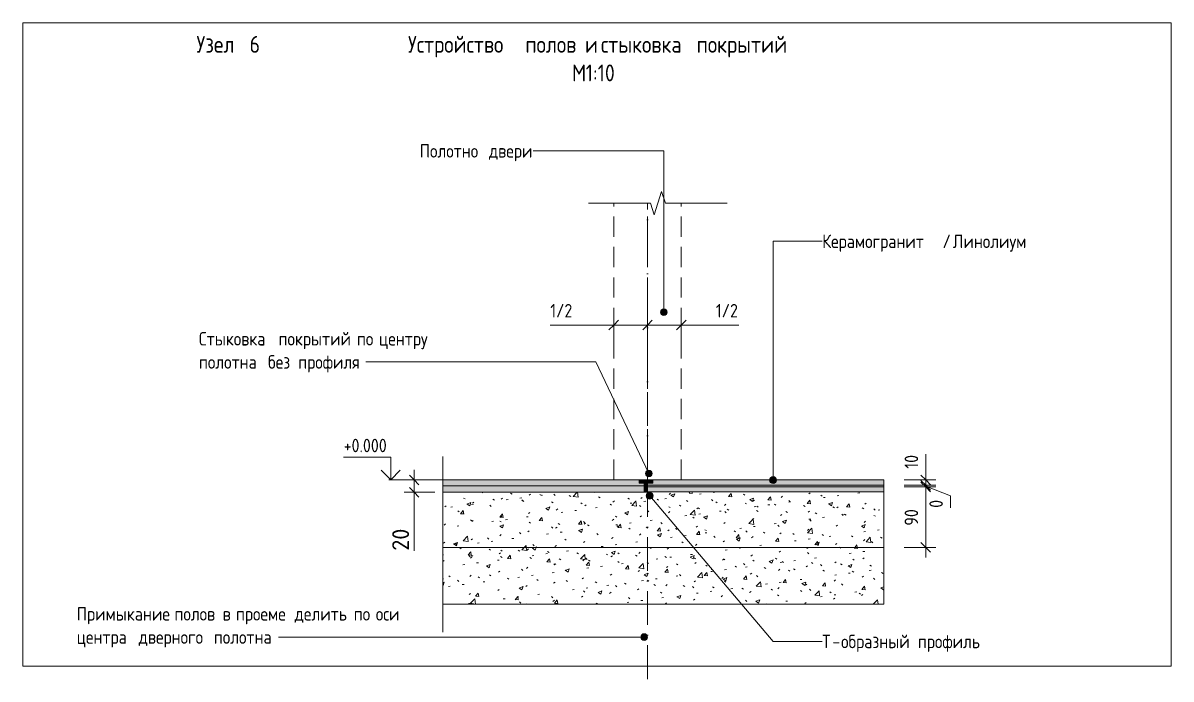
# Model space of a CAD drawing. Header units: millimetres. Extents: x 2518 to 53621, y 2061 to 18648.
# Drawn here: x 2518 to 4218, y 4050 to 5022 of the extents above; entities that cross this region are included whole.
import ezdxf

# ---------------------------------------------------------------- set-up
doc = ezdxf.new("R2010")
doc.units = ezdxf.units.MM
doc.linetypes.add('ADSK_Штрих_ш3 п1_5', pattern=[45, 30, -15])
doc.linetypes.add('Штрихпунктир 5 х 1_5 мм', pattern=[80, 50, -15, 0, -15])
for name, color, linetype, lineweight in [('A-ANNO-DIMS', 7, 'Continuous', 9), ('A-ANNO-DIMS-10', 7, 'Continuous', 9), ('A-ANNO-NOTE', 7, 'Continuous', 9), ('A-DETL', 7, 'Continuous', 9), ('A-DETL-1', 7, 'ADSK_Штрих_ш3 п1_5', 9), ('A-DETL-2', 7, 'Штрихпунктир 5 х 1_5 мм', 9), ('A-DETL-GENF', 7, 'Continuous', 9), ('G-ANNO-TEXT', 7, 'Continuous', 9)]:
    doc.layers.add(name, color=color, linetype=linetype, lineweight=lineweight)
for name, color, linetype, lineweight, true_color in [('A-DETL-GENF-1', 7, 'Continuous', 9, 0xd2d2d2), ('A-DETL-GENF-2', 9, 'Continuous', 9, 0x808080), ('A-DETL-GENF-3', 7, 'Continuous', 9, 0xb0b0b0), ('A-DETL-GENF-4', 7, 'Continuous', 9, 0xeeebe6), ('A-DETL-GENF-5', 1, 'Continuous', 9, 0xff0000), ('A-DETL-GENF-6', 7, 'Continuous', 9, 0x3c3c3c)]:
    doc.layers.add(name, color=color, linetype=linetype, lineweight=lineweight, true_color=true_color)
doc.styles.add('GOST Common', font='GOST_Common.ttf', dxfattribs={"width": 0.9, "height": 20})
doc.styles.add('GOST Common_1', font='GOST_Common.ttf', dxfattribs={"height": 25})
doc.styles.add('GOST Common_2', font='GOST_Common.ttf', dxfattribs={"width": 0.9, "height": 25})
doc.dimstyles.new('ADSK_Основной_2_0_равный', dxfattribs={"dimscale": 304.8, "dimtxt": 20.1143, "dimasz": 0.046391, "dimexe": 0.049213, "dimexo": 0.098425, "dimgap": 0.016404, "dimtad": 1, "dimdec": 0, "dimrnd": 10, "dimdsep": 46, "dimtxsty": 'GOST Common', "dimblk1": 'OBLIQUE', "dimblk2": 'OBLIQUE', "dimsah": 1, "dimcen": 0.09, "dimdle": 0.049213, "dimazin": 0, "dimtfac": 1, "dimtdec": 4, "dimtix": 1, "dimtmove": 1, "dimatfit": 3, "dimfxl": 1, "dimtvp": 1, "dimtolj": 1, "dimtzin": 0, "dimlwd": 9, "dimlwe": 9, "dimarcsym": 2})
doc.dimstyles.new('ADSK_Основной_2_0_равный_1', dxfattribs={"dimscale": 304.8, "dimtxt": 20.1143, "dimasz": 0.046391, "dimexe": 0.049213, "dimexo": 0.098425, "dimgap": 0.016404, "dimtad": 1, "dimdec": 0, "dimrnd": 10, "dimdsep": 46, "dimtxsty": 'GOST Common', "dimblk1": 'OBLIQUE', "dimblk2": 'OBLIQUE', "dimsah": 1, "dimcen": 0.09, "dimdle": 0.049213, "dimazin": 0, "dimtfac": 1, "dimtdec": 4, "dimtix": 1, "dimtmove": 0, "dimatfit": 3, "dimfxl": 1, "dimtvp": 1, "dimtolj": 1, "dimtzin": 0, "dimlwd": 9, "dimlwe": 9, "dimarcsym": 2})
doc.dimstyles.new('KDS_2_5', dxfattribs={"dimscale": 304.8, "dimtxt": 25.142875, "dimasz": 0.046391, "dimexe": 0.049213, "dimexo": 0.098425, "dimgap": 3.28084e-06, "dimtad": 1, "dimdec": 0, "dimrnd": 10, "dimdsep": 46, "dimtxsty": 'GOST Common_1', "dimblk1": 'OBLIQUE', "dimblk2": 'OBLIQUE', "dimsah": 1, "dimcen": 0.09, "dimdle": 0.049213, "dimazin": 0, "dimtfac": 1, "dimtdec": 4, "dimtix": 1, "dimtmove": 1, "dimatfit": 3, "dimfxl": 1, "dimtvp": 1, "dimtolj": 1, "dimtzin": 0, "dimarcsym": 2})
pattern_1 = [(50, (0, 0), (58.2991, -5.10014), [6.096, -67.056]), (355, (0, 0), (-11.27734, 61.13854), [4.877, -53.645]), (100.451, (4.86, -0.425), (47.02125, 56.03703), [5.181, -56.989]), (46.184, (0, 16.256), (86.7453, -13.4535), [9.144, -100.584]), (96.636, (7.23, 15.135), (75.9692, 79.1766), [7.771, -85.483]), (351.184, (0, 16.26), (75.9692, 79.1762), [7.315, -80.467]), (21, (8.13, 12.19), (48.51694, -32.72464), [6.096, -67.056]), (326, (8.13, 12.19), (19.77717, 58.9403), [4.877, -53.645]), (71.451, (12.17, 9.465), (68.293, 26.21474), [5.181, -56.989]), (37.5, (0, 0), (0.9883, 27.058105), [2.682, -50.312, 2.682, -51.775, -53.848]), (37.5, (0, 0), (0.9883, 27.058105), [-107.452, 2.682, -51.166]), (7.5, (0, 0), (21.38249, 32.05824), [2.682, -28.367, 2.682, -49.093, -20.523]), (7.5, (0, 0), (21.38249, 32.05824), [-82.824, 2.682, -17.841]), (327.5, (-18.125, 0), (43.38921, -1.83308), [2.682, -17.638, 2.682, -60.716, -84.125]), (327.5, (-18.125, 0), (43.38921, -1.83308), [-83.718, 2.682, -81.443]), (317.5, (-26.253, 0), (47.40152, 8.1367), [2.682, -23.734, 2.682, -39.421, -59.741]), (317.5, (-26.253, 0), (47.40152, 8.1367), [-68.519, 2.682, -57.059])]

# ---------------------------------------------------------------- blocks, each defined once
blk = doc.blocks.new('GD_Обрыв_Линия - По умолчанию-30360351-Узлы стыковки покрытий 1_20')
at = {"layer": 'A-DETL-GENF'}
for p, q in [((3385.3, 4754.4), (3446.8, 4754.4)), ((3469.1, 4754.4), (3530.3, 4754.4))]:
    blk.add_line(p, q, dxfattribs=at)
blk = doc.blocks.new('DIMBLOCK1-Узлы стыковки покрытий 1_20')
at = {"layer": 'A-ANNO-DIMS-10'}
for p, q in [((3298.6, 4574.1), (3337.7, 4574.1)), ((3337.7, 4574.1), (3417.6, 4574.1)), ((3377.6, 4574.1), (3442.6, 4574.1)), ((3392.6, 4554.1), (3392.6, 4589.1)), ((3392.6, 4574.1), (3392.6, 4554.1)), ((3442.6, 4554.1), (3442.6, 4589.1)), ((3442.6, 4574.1), (3442.6, 4554.1))]:
    blk.add_line(p, q, dxfattribs=at)
at = {"layer": 'A-ANNO-DIMS-10', "lineweight": 30}
for p, q in [((3392.6, 4574.1), (3385.5, 4567)), ((3392.6, 4574.1), (3399.6, 4581.2)), ((3442.6, 4574.1), (3435.5, 4567)), ((3442.6, 4574.1), (3449.6, 4581.2))]:
    blk.add_line(p, q, dxfattribs=at)
at = {"layer": 'A-ANNO-DIMS-10', "color": 0, "insert": (3298.6, 4605.3), "char_height": 20, "width": 40.91, "attachment_point": 1, "line_spacing_factor": 1.022761, "style": 'GOST Common'}
blk.add_mtext('1/2', dxfattribs=at)
blk = doc.blocks.new('_Oblique')
at = {"color": 0, "linetype": 'ByBlock', "lineweight": -2}
blk.add_line((-0.5, -0.5), (0.5, 0.5), dxfattribs=at)
blk = doc.blocks.new('DIMBLOCK2-Узлы стыковки покрытий 1_20')
at = {"layer": 'A-ANNO-DIMS-10', "lineweight": 30}
for p, q in [((3442.6, 4574.1), (3435.5, 4567)), ((3442.6, 4574.1), (3449.6, 4581.2)), ((3492.6, 4574.1), (3485.5, 4567)), ((3492.6, 4574.1), (3499.6, 4581.2))]:
    blk.add_line(p, q, dxfattribs=at)
at = {"layer": 'A-ANNO-DIMS-10'}
for p, q in [((3442.6, 4554.1), (3442.6, 4589.1)), ((3442.6, 4574.1), (3507.6, 4574.1)), ((3442.6, 4574.1), (3442.6, 4554.1)), ((3538.8, 4574.1), (3467.6, 4574.1)), ((3492.6, 4554.1), (3492.6, 4589.1)), ((3492.6, 4574.1), (3492.6, 4554.1)), ((3577.9, 4574.1), (3538.8, 4574.1))]:
    blk.add_line(p, q, dxfattribs=at)
at = {"layer": 'A-ANNO-DIMS-10', "color": 0, "insert": (3543.8, 4605.3), "char_height": 20, "width": 40.91, "attachment_point": 1, "line_spacing_factor": 1.022761, "style": 'GOST Common'}
blk.add_mtext('1/2', dxfattribs=at)
blk = doc.blocks.new('DIMBLOCK3-Узлы стыковки покрытий 1_20')
at = {"layer": 'A-ANNO-DIMS-10'}
for p, q in [((3097.2, 4359.7), (3097.2, 4311.3)), ((3123.4, 4344.7), (3082.2, 4344.7)), ((3097.2, 4344.7), (3090.1, 4351.8)), ((3097.2, 4344.7), (3104.2, 4337.6)), ((3097.2, 4344.7), (3123.4, 4344.7)), ((3097.2, 4279.8), (3097.2, 4335.5)), ((3127.6, 4326.3), (3082.2, 4326.3)), ((3097.2, 4326.3), (3090.1, 4333.3)), ((3097.2, 4326.3), (3104.2, 4319.2)), ((3097.2, 4326.3), (3127.6, 4326.3)), ((3097.2, 4239.8), (3097.2, 4279.8))]:
    blk.add_line(p, q, dxfattribs=at)
at = {"layer": 'A-ANNO-DIMS-10', "color": 0, "insert": (3064.5, 4239.8), "char_height": 25, "width": 41.933, "attachment_point": 1, "rotation": 90, "line_spacing_factor": 1.022761, "style": 'GOST Common_1'}
blk.add_mtext('20', dxfattribs=at)
blk = doc.blocks.new('DIMBLOCK4-Узлы стыковки покрытий 1_20')
at = {"layer": 'A-ANNO-DIMS-10'}
for p, q in [((3854.5, 4382.8), (3854.5, 4356.3)), ((3854.5, 4359.7), (3854.5, 4336.7)), ((3854.5, 4356.3), (3854.5, 4340.7)), ((3822.6, 4344.7), (3869.5, 4344.7)), ((3854.5, 4344.7), (3822.6, 4344.7)), ((3822.6, 4336.7), (3869.5, 4336.7)), ((3854.5, 4336.7), (3822.6, 4336.7))]:
    blk.add_line(p, q, dxfattribs=at)
at = {"layer": 'A-ANNO-DIMS-10', "lineweight": 30}
for p, q in [((3854.5, 4344.7), (3847.4, 4351.8)), ((3854.5, 4336.7), (3847.4, 4343.8)), ((3854.5, 4344.7), (3861.5, 4337.6)), ((3854.5, 4336.7), (3861.5, 4329.6))]:
    blk.add_line(p, q, dxfattribs=at)
at = {"layer": 'A-ANNO-DIMS-10', "color": 0, "insert": (3823.3, 4361.3), "char_height": 20, "width": 25.774, "attachment_point": 1, "rotation": 90, "line_spacing_factor": 1.022761, "style": 'GOST Common'}
blk.add_mtext('10', dxfattribs=at)
blk = doc.blocks.new('DIMBLOCK5-Узлы стыковки покрытий 1_20')
at = {"layer": 'A-ANNO-DIMS-10'}
for p, q in [((3822.6, 4336.7), (3869.5, 4336.7)), ((3854.5, 4336.7), (3822.6, 4336.7)), ((3854.5, 4336.7), (3854.5, 4334.3)), ((3891, 4321), (3854.5, 4335.5)), ((3822.6, 4334.3), (3869.5, 4334.3)), ((3854.5, 4334.3), (3822.6, 4334.3)), ((3891, 4303.3), (3891, 4321))]:
    blk.add_line(p, q, dxfattribs=at)
at = {"layer": 'A-ANNO-DIMS-10', "lineweight": 30}
for p, q in [((3854.5, 4336.7), (3847.4, 4343.8)), ((3854.5, 4334.3), (3847.4, 4341.4)), ((3854.5, 4336.7), (3861.5, 4329.6)), ((3854.5, 4334.3), (3861.5, 4327.2))]:
    blk.add_line(p, q, dxfattribs=at)
at = {"layer": 'A-ANNO-DIMS-10', "color": 0, "insert": (3859.9, 4303.3), "char_height": 20, "width": 15.137, "attachment_point": 1, "rotation": 90, "line_spacing_factor": 1.022761, "style": 'GOST Common'}
blk.add_mtext('\\fGOST Common|b0|i0|c204|p34|;\\W.9;0', dxfattribs=at)
blk = doc.blocks.new('DIMBLOCK6-Узлы стыковки покрытий 1_20')
at = {"layer": 'A-ANNO-DIMS-10', "lineweight": 30}
for p, q in [((3854.5, 4334.3), (3847.4, 4341.4)), ((3854.5, 4334.3), (3861.5, 4327.2)), ((3854.5, 4244.7), (3847.4, 4251.8)), ((3854.5, 4244.7), (3861.5, 4237.6))]:
    blk.add_line(p, q, dxfattribs=at)
at = {"layer": 'A-ANNO-DIMS-10'}
for p, q in [((3822.6, 4334.3), (3869.5, 4334.3)), ((3854.5, 4334.3), (3822.6, 4334.3)), ((3854.5, 4334.3), (3854.5, 4229.7)), ((3822.6, 4244.7), (3869.5, 4244.7)), ((3854.5, 4244.7), (3822.6, 4244.7))]:
    blk.add_line(p, q, dxfattribs=at)
at = {"layer": 'A-ANNO-DIMS-10', "color": 0, "insert": (3823.3, 4276.9), "char_height": 20, "width": 30.274, "attachment_point": 1, "rotation": 90, "line_spacing_factor": 1.022761, "style": 'GOST Common'}
blk.add_mtext('90', dxfattribs=at)

msp = doc.modelspace()

# ---------------------------------------------------------------- hatches: boundary and pattern name
at = {"layer": 'A-DETL-GENF-1'}
h = msp.add_hatch(color=256, dxfattribs=at)
h.paths.add_polyline_path([(3139.5445, 4335.7092), (3437.4398, 4335.7092), (3437.4398, 4339.7092), (3430.4398, 4339.7092), (3430.4398, 4344.7092), (3139.5445, 4344.7092), (3139.5445, 4336.7092)])
h.paths.add_polyline_path([(3442.5737, 4335.7092), (3442.5737, 4339.7092), (3442.4398, 4339.7092), (3442.4398, 4335.7092)])
msp.add_hatch(color=256, dxfattribs=at).paths.add_polyline_path([(3450.4398, 4336.7092), (3792.5795, 4336.7092), (3792.5795, 4344.7092), (3450.4398, 4344.7092), (3450.4398, 4339.7092), (3442.5737, 4339.7092), (3442.5737, 4336.7092)])
at = {"layer": 'A-DETL-GENF-2'}
h = msp.add_hatch(color=256, dxfattribs=at)
h.paths.add_polyline_path([(3437.4398, 4326.2596), (3437.4398, 4335.7092), (3139.5445, 4335.7092), (3139.5445, 4326.2596)])
h.paths.add_polyline_path([(3442.5737, 4326.2596), (3442.5737, 4335.7092), (3442.4398, 4335.7092), (3442.4398, 4326.2596)])
at = {"layer": 'A-DETL-GENF-3'}
msp.add_hatch(color=256, dxfattribs=at).paths.add_polyline_path([(3442.5737, 4334.2814), (3792.5795, 4334.2814), (3792.5795, 4336.7092), (3442.5737, 4336.7092), (3442.5737, 4335.7092)])
at = {"layer": 'A-DETL-GENF-4'}
msp.add_hatch(color=256, dxfattribs=at).paths.add_polyline_path([(3792.5795, 4327.0562), (3792.5795, 4334.2814), (3442.5737, 4334.2814), (3442.5737, 4327.0562)])
at = {"layer": 'A-DETL-GENF-5'}
msp.add_hatch(color=256, dxfattribs=at).paths.add_polyline_path([(3442.4398, 4326.2596), (3442.4398, 4339.7092), (3450.4398, 4339.7092), (3450.4398, 4344.7092), (3430.4398, 4344.7092), (3430.4398, 4339.7092), (3437.4398, 4339.7092), (3437.4398, 4326.2596)])
at = {"layer": 'A-DETL-GENF-6'}
h = msp.add_hatch(dxfattribs=at)
h.set_pattern_fill('FP_1', color=256, style=0, pattern_type=2)
h.set_pattern_definition(pattern_1)
h.paths.add_polyline_path([(3442.4398, 4244.7092), (3792.5795, 4244.7092), (3792.5795, 4327.0562), (3442.5737, 4327.0562), (3442.5737, 4326.2596), (3139.5445, 4326.2596), (3139.5445, 4244.7092), (3437.4398, 4244.7092)])
h = msp.add_hatch(dxfattribs=at)
h.set_pattern_fill('FP_1', color=256, style=0, pattern_type=2)
h.set_pattern_definition(pattern_1)
h.paths.add_polyline_path([(3792.5795, 4160.3568), (3792.5795, 4244.7092), (3139.5445, 4244.7092), (3139.5445, 4160.3568)])
at = {"layer": 'G-ANNO-TEXT'}
h = msp.add_hatch(color=256, dxfattribs=at)
edge = h.paths.add_edge_path()
edge.add_arc((3466.74, 4593.1265), 5, 0, 360)
h = msp.add_hatch(color=256, dxfattribs=at)
edge = h.paths.add_edge_path()
edge.add_arc((3444.5366, 4354.0851), 5, 0, 360)
h = msp.add_hatch(color=256, dxfattribs=at)
edge = h.paths.add_edge_path()
edge.add_arc((3628.469, 4344.418), 5, 0, 360)
h = msp.add_hatch(color=256, dxfattribs=at)
edge = h.paths.add_edge_path()
edge.add_arc((3445.8076, 4321.2227), 5, 0, 360)
h = msp.add_hatch(color=256, dxfattribs=at)
edge = h.paths.add_edge_path()
edge.add_arc((3437.5977, 4111.8483), 5, 0, 360)

# ---------------------------------------------------------------- linework, layer by layer
at = {"layer": 'A-ANNO-NOTE'}
for p, q in [((3463.4344, 4771.7731), (3457.8035, 4754.4431)), ((3463.4344, 4771.7731), (3457.8035, 4754.4431)), ((3469.0653, 4754.4431), (3463.4344, 4771.7731)), ((3469.0653, 4754.4431), (3463.4344, 4771.7731)), ((3385.3035, 4754.4431), (3355.3035, 4754.4431)), ((3446.8035, 4754.4431), (3452.3035, 4737.1226)), ((3446.8035, 4754.4431), (3452.3035, 4737.1226)), ((3457.8035, 4754.4431), (3452.3035, 4737.1226)), ((3530.3035, 4754.4431), (3560.3035, 4754.4431))]:
    msp.add_line(p, q, dxfattribs=at)
at = {"layer": 'A-DETL'}
for p, q in [((2517.796, 5021.5385), (4217.796, 5021.5385)), ((2517.796, 4068.8372), (2517.796, 5021.5385)), ((4217.796, 5021.5385), (4217.796, 4068.8372)), ((2992.4106, 4378.1224), (3062.4106, 4378.1224)), ((3062.4106, 4378.1224), (3062.4106, 4344.7092)), ((3139.5445, 4379.1516), (3139.5445, 4335.7092)), ((3048.2685, 4358.8514), (3062.4106, 4344.7092)), ((3076.5527, 4358.8514), (3062.4106, 4344.7092)), ((3139.5445, 4344.7092), (3059.5445, 4344.7092)), ((3430.4398, 4344.7092), (3139.5445, 4344.7092)), ((3139.5445, 4344.7092), (3139.5445, 4335.7092)), ((3437.4398, 4335.7092), (3139.5445, 4335.7092)), ((3139.5445, 4335.7092), (3139.5445, 4326.2596)), ((3450.4398, 4344.7092), (3430.4398, 4344.7092)), ((3430.4398, 4344.7092), (3430.4398, 4339.7092)), ((3430.4398, 4339.7092), (3437.4398, 4339.7092)), ((3437.4398, 4339.7092), (3437.4398, 4326.2596)), ((3442.4398, 4326.2596), (3442.4398, 4339.7092)), ((3442.4398, 4339.7092), (3450.4398, 4339.7092)), ((3442.5737, 4335.7092), (3442.4398, 4335.7092)), ((3442.5737, 4336.7092), (3442.5737, 4339.7092)), ((3442.5737, 4339.7092), (3442.5737, 4336.7092)), ((3792.5795, 4336.7092), (3442.5737, 4336.7092)), ((3442.5737, 4336.7092), (3442.5737, 4334.2814)), ((3792.5795, 4344.7092), (3450.4398, 4344.7092)), ((3450.4398, 4339.7092), (3450.4398, 4344.7092)), ((3792.5795, 4336.7092), (3792.5795, 4344.7092)), ((3792.5795, 4334.2814), (3792.5795, 4336.7092)), ((3139.5445, 4326.2596), (3139.5445, 4244.7092)), ((3139.5445, 4326.2596), (3139.5445, 4119.1516)), ((3139.5445, 4326.2596), (3437.4398, 4326.2596)), ((3437.4398, 4326.2596), (3442.4398, 4326.2596)), ((3442.4398, 4326.2596), (3442.5737, 4326.2596)), ((3792.5795, 4334.2814), (3442.5737, 4334.2814)), ((3442.5737, 4334.2814), (3442.5737, 4327.0562)), ((3442.5737, 4326.2596), (3442.5737, 4327.0562)), ((3442.5737, 4327.0562), (3792.5795, 4327.0562)), ((3792.5795, 4327.0562), (3792.5795, 4334.2814)), ((3792.5795, 4244.7092), (3792.5795, 4327.0562)), ((3139.5445, 4244.7092), (3139.5445, 4160.3568)), ((3139.5445, 4244.7092), (3792.5795, 4244.7092)), ((3792.5795, 4160.3568), (3792.5795, 4244.7092)), ((3139.5445, 4160.3568), (3792.5795, 4160.3568)), ((4217.796, 4068.8372), (2517.796, 4068.8372))]:
    msp.add_line(p, q, dxfattribs=at)
at = {"layer": 'A-DETL-1'}
for p, q in [((3392.5737, 4344.7092), (3392.5737, 4754.4431)), ((3442.5737, 4344.7092), (3442.5737, 4754.4431)), ((3492.5737, 4344.7092), (3492.5737, 4754.4431))]:
    msp.add_line(p, q, dxfattribs=at)
at = {"layer": 'A-DETL-2'}
for p, q in [((3442.5737, 4344.7092), (3442.5737, 4754.4431)), ((3442.5737, 4049.6652), (3442.5737, 4339.7092))]:
    msp.add_line(p, q, dxfattribs=at)
at = {"layer": 'G-ANNO-TEXT'}
for p, q in [((3344.576, 4832.0562), (3273.2315, 4832.0562)), ((3466.74, 4832.0562), (3344.576, 4832.0562)), ((3466.74, 4593.1265), (3466.74, 4832.0562)), ((3628.469, 4698.0968), (3701.2448, 4698.0968)), ((3628.469, 4344.418), (3628.469, 4698.0968)), ((3156.5296, 4519.3296), (3025.3919, 4519.3296)), ((3366.2315, 4519.3296), (3156.5296, 4519.3296)), ((3444.5366, 4354.0851), (3366.2315, 4519.3296)), ((3445.8076, 4321.2227), (3628.469, 4105.3431)), ((3105.3533, 4111.8483), (2896.2564, 4111.8483)), ((3437.5977, 4111.8483), (3105.3533, 4111.8483)), ((3628.469, 4105.3431), (3701.2448, 4105.3431))]:
    msp.add_line(p, q, dxfattribs=at)
for centre in [(3466.74, 4593.1265), (3444.5366, 4354.0851), (3628.469, 4344.418), (3445.8076, 4321.2227), (3437.5977, 4111.8483)]:
    msp.add_circle(centre, 5, dxfattribs=at)

# ---------------------------------------------------------------- block references
at = {"layer": 'A-DETL-GENF'}
msp.add_blockref('GD_Обрыв_Линия - По умолчанию-30360351-Узлы стыковки покрытий 1_20', (0, 0), dxfattribs=at)

# ---------------------------------------------------------------- texts
at = {"layer": 'G-ANNO-TEXT', "attachment_point": 1}
for s, insert, char_height, width, style in [('Узел', (2774.7479, 5002.3519), 25, 78.645544, 'GOST Common_2'), (' 6                             ', (2839.637, 5002.3519), 25, 300.873319, 'GOST Common_2'), ('Устройство', (3087.8823, 5002.3519), 25, 201.303731, 'GOST Common_2'), ('\\fGOST Common|b0|i0|c204|p34|;\\W.9; ', (3253.9745, 5002.3519), 25, 9.379744, 'GOST Common_2'), ('\\fGOST Common|b0|i0|c204|p34|;\\W.9; ', (3342.0807, 5002.3519), 25, 9.379744, 'GOST Common_2'), ('\\fGOST Common|b0|i0|c204|p34|;\\W.9; ', (3365.8932, 5002.3519), 25, 9.379744, 'GOST Common_2'), ('\\fGOST Common|b0|i0|c204|p34|;\\W.9; ', (3507.5776, 5002.3519), 25, 9.379744, 'GOST Common_2'), ('покрытий', (3515.3167, 5002.3519), 25, 163.063238, 'GOST Common_2'), ('полов', (3261.7135, 5002.3519), 25, 97.405031, 'GOST Common_2'), ('\\fGOST Common|b0|i0|c204|p34|;\\W.9;и', (3349.8198, 5002.3519), 25, 19.481006, 'GOST Common_2'), ('стыковка', (3373.6323, 5002.3519), 25, 162.341719, 'GOST Common_2'), ('\\fGOST Common|b0|i0|c204|p34|;\\W.9;М', (3330.7698, 4960.0185), 25, 24.531637, 'GOST Common_2'), ('1:10', (3351.0104, 4960.0185), 25, 54.835425, 'GOST Common_2'), ('Полотно', (3105.3533, 4842.0562), 20, 116.164519, 'GOST Common'), ('\\fGOST Common|b0|i0|c204|p34|;\\W.9; ', (3201.1986, 4842.0562), 20, 7.936706, 'GOST Common'), ('двери', (3207.7471, 4842.0562), 20, 79.367063, 'GOST Common'), ('Керамогранит', (3701.2448, 4708.0968), 20, 202.746769, 'GOST Common'), (' / ', (3868.5276, 4708.0968), 20, 31.746825, 'GOST Common'), ('Линолиум', (3894.7213, 4708.0968), 20, 129.873375, 'GOST Common'), ('Стыковка', (2778.3372, 4563.7254), 20, 134.924006, 'GOST Common'), ('\\fGOST Common|b0|i0|c204|p34|;\\W.9; ', (2889.6606, 4563.7254), 20, 7.936706, 'GOST Common'), ('покрытий', (2896.209, 4563.7254), 20, 132.75945, 'GOST Common'), ('\\fGOST Common|b0|i0|c204|p34|;\\W.9; ', (3005.7465, 4563.7254), 20, 7.936706, 'GOST Common'), ('по', (3012.295, 4563.7254), 20, 31.746825, 'GOST Common'), ('\\fGOST Common|b0|i0|c204|p34|;\\W.9; ', (3038.4887, 4563.7254), 20, 7.936706, 'GOST Common'), ('центру', (3045.0372, 4563.7254), 20, 101.012625, 'GOST Common'), ('\\fGOST Common|b0|i0|c204|p34|;\\W.9; ', (3128.3809, 4563.7254), 20, 7.936706, 'GOST Common'), ('полотна', (2778.3372, 4529.3296), 20, 116.164519, 'GOST Common'), ('\\fGOST Common|b0|i0|c204|p34|;\\W.9; ', (2874.1825, 4529.3296), 20, 7.936706, 'GOST Common'), ('без', (2880.7309, 4529.3296), 20, 46.1772, 'GOST Common'), ('\\fGOST Common|b0|i0|c204|p34|;\\W.9; ', (2918.8309, 4529.3296), 20, 7.936706, 'GOST Common'), ('профиля', (2925.3794, 4529.3296), 20, 113.278444, 'GOST Common'), ('\\fGOST Common|b0|i0|c204|p34|;\\W.9; ', (3018.8434, 4529.3296), 20, 7.936706, 'GOST Common'), ('+0.000', (2992.6651, 4405.6162), 20, 85.860731, 'GOST Common'), ('Примыкание', (2597.4096, 4156.2441), 20, 167.39235, 'GOST Common'), ('\\fGOST Common|b0|i0|c204|p34|;\\W.9; ', (2735.5221, 4156.2441), 20, 7.936706, 'GOST Common'), ('полов', (2742.0705, 4156.2441), 20, 78.645544, 'GOST Common'), ('\\fGOST Common|b0|i0|c204|p34|;\\W.9; ', (2806.9596, 4156.2441), 20, 7.936706, 'GOST Common'), ('\\fGOST Common|b0|i0|c204|p34|;\\W.9;в', (2813.508, 4156.2441), 20, 15.873412, 'GOST Common'), ('\\fGOST Common|b0|i0|c204|p34|;\\W.9; ', (2826.6049, 4156.2441), 20, 7.936706, 'GOST Common'), ('проеме', (2833.1533, 4156.2441), 20, 97.405031, 'GOST Common'), ('\\fGOST Common|b0|i0|c204|p34|;\\W.9; ', (2913.5205, 4156.2441), 20, 7.936706, 'GOST Common'), ('делить', (2920.0689, 4156.2441), 20, 98.12655, 'GOST Common'), ('\\fGOST Common|b0|i0|c204|p34|;\\W.9; ', (3001.0314, 4156.2441), 20, 7.936706, 'GOST Common'), ('по', (3007.5799, 4156.2441), 20, 31.746825, 'GOST Common'), ('\\fGOST Common|b0|i0|c204|p34|;\\W.9; ', (3033.7736, 4156.2441), 20, 7.936706, 'GOST Common'), ('оси', (3040.3221, 4156.2441), 20, 44.734162, 'GOST Common'), ('центра', (2597.4096, 4121.8483), 20, 103.177181, 'GOST Common'), ('\\fGOST Common|b0|i0|c204|p34|;\\W.9; ', (2682.5392, 4121.8483), 20, 7.936706, 'GOST Common'), ('дверного', (2689.0877, 4121.8483), 20, 126.9873, 'GOST Common'), ('\\fGOST Common|b0|i0|c204|p34|;\\W.9; ', (2793.8627, 4121.8483), 20, 7.936706, 'GOST Common'), ('полотна', (2800.4111, 4121.8483), 20, 116.164519, 'GOST Common'), ('\\fGOST Common|b0|i0|c204|p34|;\\W.9;Т', (3701.2448, 4115.3431), 20, 18.037969, 'GOST Common'), ('образный', (3729.2245, 4115.3431), 20, 129.873375, 'GOST Common'), ('\\fGOST Common|b0|i0|c204|p34|;\\W.9; ', (3836.3807, 4115.3431), 20, 7.936706, 'GOST Common'), ('профиль', (3842.9292, 4115.3431), 20, 113.999962, 'GOST Common'), ('\\fGOST Common|b0|i0|c204|p34|;\\W.9;-', (3716.1276, 4115.3431), 20, 15.873413, 'GOST Common')]:
    msp.add_mtext(s, dxfattribs=dict(at, insert=insert, char_height=char_height, width=width, style=style))

# ---------------------------------------------------------------- dimensions: what is measured, and where the dimension line sits
at = {"layer": 'A-ANNO-DIMS'}
for base, p1, p2, picture, middle in [((3442.5737, 4574.1148), (3392.5737, 4584.1133), (3442.5737, 4584.1133), 'DIMBLOCK1-Узлы стыковки покрытий 1_20', (3319.0362, 4591.9181)), ((3492.5737, 4574.1148), (3442.5737, 4584.1133), (3492.5737, 4584.1133), 'DIMBLOCK2-Узлы стыковки покрытий 1_20', (3564.2467, 4591.9181))]:
    dim = msp.add_linear_dim(base=base, p1=p1, p2=p2, text='1/2', dimstyle='ADSK_Основной_2_0_равный', override={"dimpost": '<>', "dimfxl": 50}, dxfattribs=at)
    dim.commit()
    dim.dimension.update_dxf_attribs({"geometry": picture, "text_midpoint": middle, "dimtype": 160})
for base, p1, p2, dimstyle, override, picture, middle in [((3854.4718, 4336.7092), (3792.5795, 4344.7092), (3792.5795, 4336.7092), 'ADSK_Основной_2_0_равный', {"dimpost": '<>', "dimfxl": 8}, 'DIMBLOCK4-Узлы стыковки покрытий 1_20', (3836.6685, 4374.1877)), ((3097.1673, 4326.2596), (3153.3586, 4344.7092), (3157.5534, 4326.2596), 'KDS_2_5', {"dimpost": '<>', "dimfxl": 18.920558}, 'DIMBLOCK3-Узлы стыковки покрытий 1_20', (3081.1623, 4260.7909)), ((3854.4718, 4334.2814), (3792.5795, 4336.7092), (3792.5795, 4334.2814), 'ADSK_Основной_2_0_равный', {"dimpost": '<>', "dimfxl": 2.427878}, 'DIMBLOCK5-Узлы стыковки покрытий 1_20', (3873.1942, 4310.9139))]:
    dim = msp.add_linear_dim(base=base, p1=p1, p2=p2, angle=90, dimstyle=dimstyle, override=override, dxfattribs=at)
    dim.commit()
    dim.dimension.update_dxf_attribs({"geometry": picture, "text_midpoint": middle, "dimtype": 160, "text_rotation": 90})
dim = msp.add_linear_dim(base=(3854.4718, 4244.7092), p1=(3792.5795, 4334.2814), p2=(3792.5795, 4244.7092), angle=90, dimstyle='ADSK_Основной_2_0_равный_1', override={"dimpost": '<>', "dimfxl": 89.572122}, dxfattribs=at)
dim.commit()
dim.dimension.update_dxf_attribs({"geometry": 'DIMBLOCK6-Узлы стыковки покрытий 1_20', "text_midpoint": (3839.4718, 4289.4953)})

doc.saveas('drawing.dxf')
